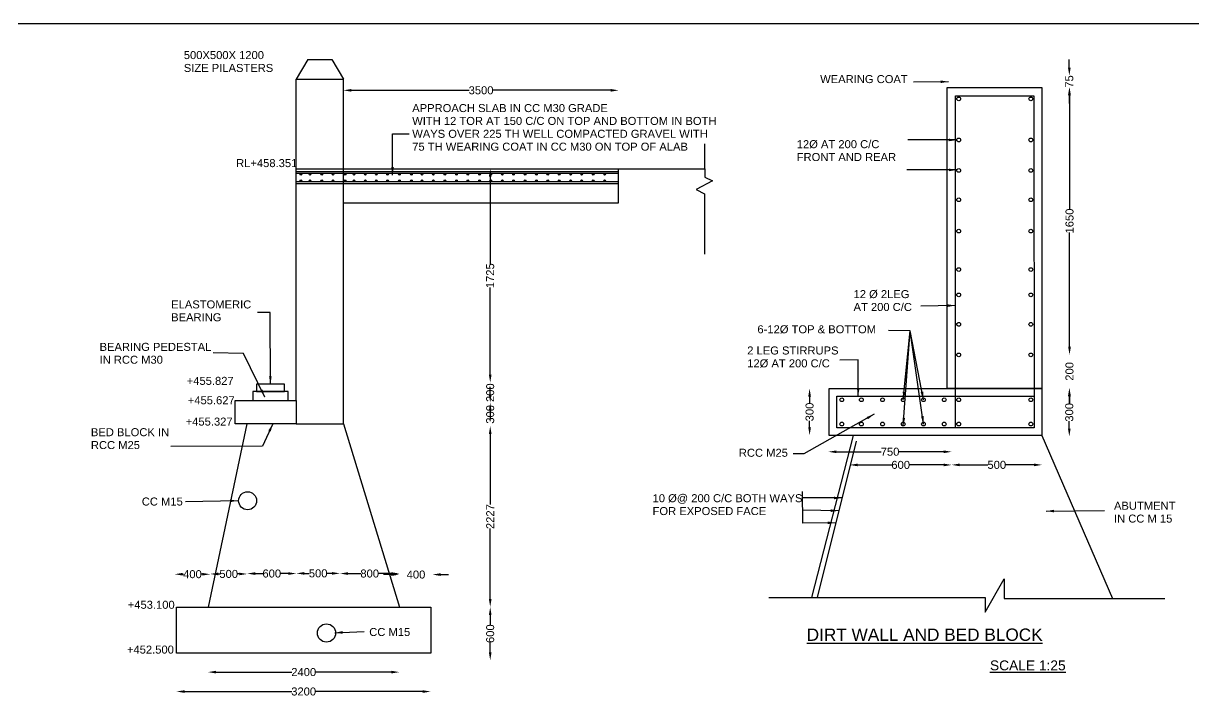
# Model space of a CAD drawing. Header units: millimetres. Extents: x -53248106 to -53221139, y 22139675 to 22157459.
# Drawn here: x -53236099 to -53226591, y 22151978 to 22157459 of the extents above; entities that cross this region are included whole.
import ezdxf

# ---------------------------------------------------------------- set-up
doc = ezdxf.new("R2010")
doc.units = ezdxf.units.MM
doc.header["$MEASUREMENT"] = 0
for name, color, linetype in [('DIMENSION', 7, 'Continuous'), ('DRAWING', 2, 'Continuous'), ('TEXT', 7, 'Continuous')]:
    doc.layers.add(name, color=color, linetype=linetype)
doc.styles.get("Standard").update_dxf_attribs({"font": 'arial.ttf', "height": 65})
doc.dimstyles.get("Standard").update_dxf_attribs({"dimtxt": 65, "dimasz": 65, "dimexe": 0.18, "dimexo": 0.0625, "dimgap": 0.09, "dimtad": 0, "dimdec": 0, "dimzin": 0, "dimdsep": 46, "dimtxsty": 'Standard', "dimcen": 0.09, "dimse1": 1, "dimse2": 1, "dimadec": 0, "dimazin": 0, "dimtfac": 1, "dimtdec": 0, "dimtofl": 0, "dimtmove": 0, "dimatfit": 3, "dimfxl": 1, "dimtolj": 1, "dimtzin": 0, "dimarcsym": 0})

# ---------------------------------------------------------------- blocks, each defined once
blk = doc.blocks.new('*D74')
at = {"layer": 'Defpoints', "color": 0}
for p in [(-53233499.4, 22156893.3), (-53231262.1, 22156919.4), (-53231262.1, 22156915.6)]:
    blk.add_point(p, dxfattribs=at)
at = {"layer": 'DIMENSION', "color": 0, "lineweight": -2}
for p, q in [((-53233434.4, 22156915.6), (-53232477.8, 22156915.6)), ((-53231327.1, 22156915.6), (-53232283.7, 22156915.6))]:
    blk.add_line(p, q, dxfattribs=at)
at = {"layer": 'DIMENSION', "color": 0}
for points in [[(-53233434.4, 22156926.5), (-53233434.4, 22156904.8), (-53233499.4, 22156915.6)], [(-53231327.1, 22156926.5), (-53231327.1, 22156904.8), (-53231262.1, 22156915.6)]]:
    blk.add_solid(points, dxfattribs=at)
at = {"layer": 'DIMENSION', "color": 0, "insert": (-53232380.7, 22156915.6), "char_height": 65, "attachment_point": 5}
blk.add_mtext('\\A1;3500', dxfattribs=at)
blk = doc.blocks.new('*D75')
at = {"layer": 'Defpoints', "color": 0}
for p in [(-53232313.7, 22156278.8), (-53232306.2, 22154542.2), (-53232306.2, 22154542.2)]:
    blk.add_point(p, dxfattribs=at)
at = {"layer": 'DIMENSION', "color": 0, "lineweight": -2}
for p, q in [((-53232306.2, 22156213.8), (-53232306.2, 22155504.8)), ((-53232306.2, 22154607.2), (-53232306.2, 22155316.2))]:
    blk.add_line(p, q, dxfattribs=at)
at = {"layer": 'DIMENSION', "color": 0}
for points in [[(-53232317, 22156213.8), (-53232295.4, 22156213.8), (-53232306.2, 22156278.8)], [(-53232317, 22154607.2), (-53232295.4, 22154607.2), (-53232306.2, 22154542.2)]]:
    blk.add_solid(points, dxfattribs=at)
at = {"layer": 'DIMENSION', "color": 0, "insert": (-53232306.2, 22155410.5), "char_height": 65, "attachment_point": 5, "rotation": 90}
blk.add_mtext('\\A1;1725', dxfattribs=at)
blk = doc.blocks.new('*D76')
at = {"layer": 'Defpoints', "color": 0}
for p in [(-53232306.2, 22154542.2), (-53232306.2, 22154379.9), (-53232306.2, 22154379.9)]:
    blk.add_point(p, dxfattribs=at)
at = {"layer": 'DIMENSION', "color": 0, "lineweight": -2}
for p, q in [((-53232306.2, 22154607.2), (-53232306.2, 22154672.2)), ((-53232306.2, 22154314.9), (-53232306.2, 22154249.9))]:
    blk.add_line(p, q, dxfattribs=at)
at = {"layer": 'DIMENSION', "color": 0}
for points in [[(-53232317, 22154607.2), (-53232295.4, 22154607.2), (-53232306.2, 22154542.2)], [(-53232317, 22154314.9), (-53232295.4, 22154314.9), (-53232306.2, 22154379.9)]]:
    blk.add_solid(points, dxfattribs=at)
at = {"layer": 'DIMENSION', "color": 0, "insert": (-53232306.2, 22154461.1), "char_height": 65, "attachment_point": 5, "rotation": 90}
blk.add_mtext('\\A1;200', dxfattribs=at)
blk = doc.blocks.new('*D77')
at = {"layer": 'Defpoints', "color": 0}
for p in [(-53232306.2, 22154379.9), (-53232306.2, 22154190.2), (-53232259.3, 22154190.2)]:
    blk.add_point(p, dxfattribs=at)
at = {"layer": 'DIMENSION', "color": 0, "lineweight": -2}
for p, q in [((-53232306.2, 22154444.9), (-53232306.2, 22154509.9)), ((-53232306.2, 22154125.2), (-53232306.2, 22154060.2))]:
    blk.add_line(p, q, dxfattribs=at)
at = {"layer": 'DIMENSION', "color": 0}
for points in [[(-53232317, 22154444.9), (-53232295.4, 22154444.9), (-53232306.2, 22154379.9)], [(-53232317, 22154125.2), (-53232295.4, 22154125.2), (-53232306.2, 22154190.2)]]:
    blk.add_solid(points, dxfattribs=at)
at = {"layer": 'DIMENSION', "color": 0, "insert": (-53232306.2, 22154285.1), "char_height": 65, "attachment_point": 5, "rotation": 90}
blk.add_mtext('\\A1;300', dxfattribs=at)
blk = doc.blocks.new('*D78')
at = {"layer": 'Defpoints', "color": 0}
for p in [(-53232306.2, 22154190.2), (-53232306.2, 22152720.5), (-53232273.6, 22152720.5)]:
    blk.add_point(p, dxfattribs=at)
at = {"layer": 'DIMENSION', "color": 0, "lineweight": -2}
for p, q in [((-53232306.2, 22154125.2), (-53232306.2, 22153553)), ((-53232306.2, 22152785.5), (-53232306.2, 22153357.6))]:
    blk.add_line(p, q, dxfattribs=at)
at = {"layer": 'DIMENSION', "color": 0}
for points in [[(-53232317, 22154125.2), (-53232295.4, 22154125.2), (-53232306.2, 22154190.2)], [(-53232317, 22152785.5), (-53232295.4, 22152785.5), (-53232306.2, 22152720.5)]]:
    blk.add_solid(points, dxfattribs=at)
at = {"layer": 'DIMENSION', "color": 0, "insert": (-53232306.2, 22153455.3), "char_height": 65, "attachment_point": 5, "rotation": 90}
blk.add_mtext('\\A1;2227', dxfattribs=at)
blk = doc.blocks.new('*D79')
at = {"layer": 'Defpoints', "color": 0}
for p in [(-53232306.2, 22152720.5), (-53232306.2, 22152289.3), (-53232268.8, 22152289.3)]:
    blk.add_point(p, dxfattribs=at)
at = {"layer": 'DIMENSION', "color": 0, "lineweight": -2}
for p, q in [((-53232306.2, 22152655.5), (-53232306.2, 22152576.8)), ((-53232306.2, 22152354.3), (-53232306.2, 22152432.9))]:
    blk.add_line(p, q, dxfattribs=at)
at = {"layer": 'DIMENSION', "color": 0}
for points in [[(-53232317, 22152655.5), (-53232295.4, 22152655.5), (-53232306.2, 22152720.5)], [(-53232317, 22152354.3), (-53232295.4, 22152354.3), (-53232306.2, 22152289.3)]]:
    blk.add_solid(points, dxfattribs=at)
at = {"layer": 'DIMENSION', "color": 0, "insert": (-53232306.2, 22152504.9), "char_height": 65, "attachment_point": 5, "rotation": 90}
blk.add_mtext('\\A1;600', dxfattribs=at)
blk = doc.blocks.new('*D80')
at = {"layer": 'Defpoints', "color": 0}
for p in [(-53234598.6, 22152719.4), (-53233044.1, 22152719.4), (-53233044.1, 22152192.9)]:
    blk.add_point(p, dxfattribs=at)
at = {"layer": 'DIMENSION', "color": 0, "lineweight": -2}
for p, q in [((-53234533.6, 22152192.9), (-53233918.9, 22152192.9)), ((-53233109.1, 22152192.9), (-53233723.7, 22152192.9))]:
    blk.add_line(p, q, dxfattribs=at)
at = {"layer": 'DIMENSION', "color": 0}
for points in [[(-53234533.6, 22152203.8), (-53234533.6, 22152182.1), (-53234598.6, 22152192.9)], [(-53233109.1, 22152203.8), (-53233109.1, 22152182.1), (-53233044.1, 22152192.9)]]:
    blk.add_solid(points, dxfattribs=at)
at = {"layer": 'DIMENSION', "color": 0, "insert": (-53233821.3, 22152192.9), "char_height": 65, "attachment_point": 5}
blk.add_mtext('\\A1;2400', dxfattribs=at)
blk = doc.blocks.new('*D81')
at = {"layer": 'Defpoints', "color": 0}
for p in [(-53234854.4, 22152347.3), (-53232789.5, 22152347.3), (-53234854.4, 22152035.3)]:
    blk.add_point(p, dxfattribs=at)
at = {"layer": 'DIMENSION', "color": 0, "lineweight": -2}
for p, q in [((-53234789.4, 22152035.3), (-53233919, 22152035.3)), ((-53232854.5, 22152035.3), (-53233725, 22152035.3))]:
    blk.add_line(p, q, dxfattribs=at)
at = {"layer": 'DIMENSION', "color": 0}
for points in [[(-53234789.4, 22152046.1), (-53234789.4, 22152024.4), (-53234854.4, 22152035.3)], [(-53232854.5, 22152046.1), (-53232854.5, 22152024.4), (-53232789.5, 22152035.3)]]:
    blk.add_solid(points, dxfattribs=at)
at = {"layer": 'DIMENSION', "color": 0, "insert": (-53233822, 22152035.3), "char_height": 65, "attachment_point": 5}
blk.add_mtext('\\A1;3200', dxfattribs=at)
blk = doc.blocks.new('*D82')
at = {"layer": 'Defpoints', "color": 0}
for p in [(-53232774.5, 22152984.6), (-53233044.1, 22152719.4), (-53232774.5, 22152722.1)]:
    blk.add_point(p, dxfattribs=at)
at = {"layer": 'DIMENSION', "color": 0, "lineweight": -2}
for p, q in [((-53233109.1, 22152984.6), (-53233174.1, 22152984.6)), ((-53232709.5, 22152984.6), (-53232644.5, 22152984.6))]:
    blk.add_line(p, q, dxfattribs=at)
at = {"layer": 'DIMENSION', "color": 0}
for points in [[(-53233109.1, 22152995.4), (-53233109.1, 22152973.8), (-53233044.1, 22152984.6)], [(-53232709.5, 22152995.4), (-53232709.5, 22152973.8), (-53232774.5, 22152984.6)]]:
    blk.add_solid(points, dxfattribs=at)
at = {"layer": 'DIMENSION', "color": 0, "insert": (-53232909.3, 22152984.6), "char_height": 65, "attachment_point": 5}
blk.add_mtext('\\A1;400', dxfattribs=at)
blk = doc.blocks.new('*D83')
at = {"layer": 'Defpoints', "color": 0}
for p in [(-53233526.8, 22152992.9), (-53233526.8, 22152719.4), (-53233044.1, 22152719.4)]:
    blk.add_point(p, dxfattribs=at)
at = {"layer": 'DIMENSION', "color": 0, "lineweight": -2}
for p, q in [((-53233461.8, 22152992.9), (-53233357.3, 22152992.9)), ((-53233109.1, 22152992.9), (-53233213.6, 22152992.9))]:
    blk.add_line(p, q, dxfattribs=at)
at = {"layer": 'DIMENSION', "color": 0}
for points in [[(-53233461.8, 22153003.8), (-53233461.8, 22152982.1), (-53233526.8, 22152992.9)], [(-53233109.1, 22153003.8), (-53233109.1, 22152982.1), (-53233044.1, 22152992.9)]]:
    blk.add_solid(points, dxfattribs=at)
at = {"layer": 'DIMENSION', "color": 0, "insert": (-53233285.4, 22152992.9), "char_height": 65, "attachment_point": 5}
blk.add_mtext('\\A1;800', dxfattribs=at)
blk = doc.blocks.new('*D84')
at = {"layer": 'Defpoints', "color": 0}
for p in [(-53233881.5, 22152994.3), (-53233881.5, 22152987.4), (-53233526.8, 22152992.9)]:
    blk.add_point(p, dxfattribs=at)
at = {"layer": 'DIMENSION', "color": 0, "lineweight": -2}
for p, q in [((-53233816.5, 22152994.3), (-53233776, 22152994.3)), ((-53233591.8, 22152994.3), (-53233632.4, 22152994.3))]:
    blk.add_line(p, q, dxfattribs=at)
at = {"layer": 'DIMENSION', "color": 0}
for points in [[(-53233816.5, 22153005.2), (-53233816.5, 22152983.5), (-53233881.5, 22152994.3)], [(-53233591.8, 22153005.2), (-53233591.8, 22152983.5), (-53233526.8, 22152994.3)]]:
    blk.add_solid(points, dxfattribs=at)
at = {"layer": 'DIMENSION', "color": 0, "insert": (-53233704.2, 22152994.3), "char_height": 65, "attachment_point": 5}
blk.add_mtext('\\A1;500', dxfattribs=at)
blk = doc.blocks.new('*D85')
at = {"layer": 'Defpoints', "color": 0}
for p in [(-53234280.6, 22152992.9), (-53234280.6, 22152987.4), (-53233881.5, 22152994.3)]:
    blk.add_point(p, dxfattribs=at)
at = {"layer": 'DIMENSION', "color": 0, "lineweight": -2}
for p, q in [((-53234215.6, 22152992.9), (-53234153, 22152992.9)), ((-53233946.5, 22152992.9), (-53234009.1, 22152992.9))]:
    blk.add_line(p, q, dxfattribs=at)
at = {"layer": 'DIMENSION', "color": 0}
for points in [[(-53234215.6, 22153003.8), (-53234215.6, 22152982.1), (-53234280.6, 22152992.9)], [(-53233946.5, 22153003.8), (-53233946.5, 22152982.1), (-53233881.5, 22152992.9)]]:
    blk.add_solid(points, dxfattribs=at)
at = {"layer": 'DIMENSION', "color": 0, "insert": (-53234081.1, 22152992.9), "char_height": 65, "attachment_point": 5}
blk.add_mtext('\\A1;600', dxfattribs=at)
blk = doc.blocks.new('*D86')
at = {"layer": 'Defpoints', "color": 0}
for p in [(-53234581.4, 22152989.7), (-53234581.4, 22152989), (-53234280.6, 22152987.4)]:
    blk.add_point(p, dxfattribs=at)
at = {"layer": 'DIMENSION', "color": 0, "lineweight": -2}
for p, q in [((-53234516.4, 22152989.7), (-53234502.8, 22152989.7)), ((-53234345.6, 22152989.7), (-53234359.3, 22152989.7))]:
    blk.add_line(p, q, dxfattribs=at)
at = {"layer": 'DIMENSION', "color": 0}
for points in [[(-53234516.4, 22153000.5), (-53234516.4, 22152978.9), (-53234581.4, 22152989.7)], [(-53234345.6, 22153000.5), (-53234345.6, 22152978.9), (-53234280.6, 22152989.7)]]:
    blk.add_solid(points, dxfattribs=at)
at = {"layer": 'DIMENSION', "color": 0, "insert": (-53234431, 22152989.7), "char_height": 65, "attachment_point": 5}
blk.add_mtext('\\A1;500', dxfattribs=at)
blk = doc.blocks.new('*D87')
at = {"layer": 'Defpoints', "color": 0}
for p in [(-53234869.3, 22152987.6), (-53234869.3, 22152984.8), (-53234581.4, 22152989)]:
    blk.add_point(p, dxfattribs=at)
at = {"layer": 'DIMENSION', "color": 0, "lineweight": -2}
for p, q in [((-53234804.3, 22152987.6), (-53234798.5, 22152987.6)), ((-53234646.4, 22152987.6), (-53234652.3, 22152987.6))]:
    blk.add_line(p, q, dxfattribs=at)
at = {"layer": 'DIMENSION', "color": 0}
for points in [[(-53234804.3, 22152998.4), (-53234804.3, 22152976.8), (-53234869.3, 22152987.6)], [(-53234646.4, 22152998.4), (-53234646.4, 22152976.8), (-53234581.4, 22152987.6)]]:
    blk.add_solid(points, dxfattribs=at)
at = {"layer": 'DIMENSION', "color": 0, "insert": (-53234725.4, 22152987.6), "char_height": 65, "attachment_point": 5}
blk.add_mtext('\\A1;400', dxfattribs=at)
blk = doc.blocks.new('*D88')
at = {"layer": 'Defpoints', "color": 0}
for p in [(-53227601.1, 22157035.3), (-53227601.1, 22157035.3), (-53227599.4, 22156939.3)]:
    blk.add_point(p, dxfattribs=at)
at = {"layer": 'DIMENSION', "color": 0, "lineweight": -2}
for p, q in [((-53227601.1, 22157100.3), (-53227601.1, 22157165.3)), ((-53227601.1, 22156874.3), (-53227601.1, 22156809.3))]:
    blk.add_line(p, q, dxfattribs=at)
at = {"layer": 'DIMENSION', "color": 0}
for points in [[(-53227612, 22157100.3), (-53227590.3, 22157100.3), (-53227601.1, 22157035.3)], [(-53227612, 22156874.3), (-53227590.3, 22156874.3), (-53227601.1, 22156939.3)]]:
    blk.add_solid(points, dxfattribs=at)
at = {"layer": 'DIMENSION', "color": 0, "insert": (-53227601.1, 22156987.3), "char_height": 65, "attachment_point": 5, "rotation": 90}
blk.add_mtext('\\A1;75', dxfattribs=at)
blk = doc.blocks.new('*D89')
at = {"layer": 'Defpoints', "color": 0}
for p in [(-53227601.1, 22156939.3), (-53227599.6, 22154770.5), (-53227599.2, 22154770.5)]:
    blk.add_point(p, dxfattribs=at)
at = {"layer": 'DIMENSION', "color": 0, "lineweight": -2}
for p, q in [((-53227599.2, 22156874.3), (-53227599.2, 22155948.9)), ((-53227599.2, 22154835.5), (-53227599.2, 22155760.9))]:
    blk.add_line(p, q, dxfattribs=at)
at = {"layer": 'DIMENSION', "color": 0}
for points in [[(-53227610, 22156874.3), (-53227588.3, 22156874.3), (-53227599.2, 22156939.3)], [(-53227610, 22154835.5), (-53227588.3, 22154835.5), (-53227599.2, 22154770.5)]]:
    blk.add_solid(points, dxfattribs=at)
at = {"layer": 'DIMENSION', "color": 0, "insert": (-53227599.2, 22155854.9), "char_height": 65, "attachment_point": 5, "rotation": 90}
blk.add_mtext('\\A1;1650', dxfattribs=at)
blk = doc.blocks.new('*D90')
at = {"layer": 'Defpoints', "color": 0}
for p in [(-53227599.2, 22154770.5), (-53227599.7, 22154497.7), (-53227599.7, 22154497.7)]:
    blk.add_point(p, dxfattribs=at)
at = {"layer": 'DIMENSION', "color": 0, "lineweight": -2}
for p, q in [((-53227599.7, 22154835.5), (-53227599.7, 22154900.5)), ((-53227599.7, 22154432.7), (-53227599.7, 22154367.7))]:
    blk.add_line(p, q, dxfattribs=at)
at = {"layer": 'DIMENSION', "color": 0}
for points in [[(-53227610.5, 22154835.5), (-53227588.8, 22154835.5), (-53227599.7, 22154770.5)], [(-53227610.5, 22154432.7), (-53227588.8, 22154432.7), (-53227599.7, 22154497.7)]]:
    blk.add_solid(points, dxfattribs=at)
at = {"layer": 'DIMENSION', "color": 0, "insert": (-53227599.7, 22154634.1), "char_height": 65, "attachment_point": 5, "rotation": 90}
blk.add_mtext('\\A1;200', dxfattribs=at)
blk = doc.blocks.new('*D91')
at = {"layer": 'Defpoints', "color": 0}
for p in [(-53227599.7, 22154497.7), (-53227601.4, 22154105.4), (-53227588.5, 22154105.4)]:
    blk.add_point(p, dxfattribs=at)
at = {"layer": 'DIMENSION', "color": 0, "lineweight": -2}
for p, q in [((-53227601.4, 22154432.7), (-53227601.4, 22154373.3)), ((-53227601.4, 22154170.4), (-53227601.4, 22154229.8))]:
    blk.add_line(p, q, dxfattribs=at)
at = {"layer": 'DIMENSION', "color": 0}
for points in [[(-53227612.2, 22154432.7), (-53227590.5, 22154432.7), (-53227601.4, 22154497.7)], [(-53227612.2, 22154170.4), (-53227590.5, 22154170.4), (-53227601.4, 22154105.4)]]:
    blk.add_solid(points, dxfattribs=at)
at = {"layer": 'DIMENSION', "color": 0, "insert": (-53227601.4, 22154301.6), "char_height": 65, "attachment_point": 5, "rotation": 90}
blk.add_mtext('\\A1;300', dxfattribs=at)
blk = doc.blocks.new('*D92')
at = {"layer": 'Defpoints', "color": 0}
for p in [(-53228556.8, 22154114.3), (-53227824, 22154114.3), (-53228556.8, 22153875.1)]:
    blk.add_point(p, dxfattribs=at)
at = {"layer": 'DIMENSION', "color": 0, "lineweight": -2}
for p, q in [((-53228491.8, 22153875.1), (-53228262.2, 22153875.1)), ((-53227889, 22153875.1), (-53228118.6, 22153875.1))]:
    blk.add_line(p, q, dxfattribs=at)
at = {"layer": 'DIMENSION', "color": 0}
for points in [[(-53228491.8, 22153885.9), (-53228491.8, 22153864.2), (-53228556.8, 22153875.1)], [(-53227889, 22153885.9), (-53227889, 22153864.2), (-53227824, 22153875.1)]]:
    blk.add_solid(points, dxfattribs=at)
at = {"layer": 'DIMENSION', "color": 0, "insert": (-53228190.4, 22153875.1), "char_height": 65, "attachment_point": 5}
blk.add_mtext('\\A1;500', dxfattribs=at)
blk = doc.blocks.new('*D93')
at = {"layer": 'Defpoints', "color": 0}
for p in [(-53229385.9, 22153874.8), (-53229385.9, 22153857.1), (-53228556.8, 22153865.2)]:
    blk.add_point(p, dxfattribs=at)
at = {"layer": 'DIMENSION', "color": 0, "lineweight": -2}
for p, q in [((-53229320.9, 22153874.8), (-53229043.3, 22153874.8)), ((-53228621.8, 22153874.8), (-53228899.4, 22153874.8))]:
    blk.add_line(p, q, dxfattribs=at)
at = {"layer": 'DIMENSION', "color": 0}
for points in [[(-53229320.9, 22153885.6), (-53229320.9, 22153864), (-53229385.9, 22153874.8)], [(-53228621.8, 22153885.6), (-53228621.8, 22153864), (-53228556.8, 22153874.8)]]:
    blk.add_solid(points, dxfattribs=at)
at = {"layer": 'DIMENSION', "color": 0, "insert": (-53228971.3, 22153874.8), "char_height": 65, "attachment_point": 5}
blk.add_mtext('\\A1;600', dxfattribs=at)
blk = doc.blocks.new('*D94')
at = {"layer": 'Defpoints', "color": 0}
for p in [(-53229558.7, 22153981.6), (-53229558.7, 22153981.6), (-53228556.9, 22153992.4)]:
    blk.add_point(p, dxfattribs=at)
at = {"layer": 'DIMENSION', "color": 0, "lineweight": -2}
for p, q in [((-53229493.7, 22153981.6), (-53229129.3, 22153981.6)), ((-53228621.9, 22153981.6), (-53228986.2, 22153981.6))]:
    blk.add_line(p, q, dxfattribs=at)
at = {"layer": 'DIMENSION', "color": 0}
for points in [[(-53229493.7, 22153992.5), (-53229493.7, 22153970.8), (-53229558.7, 22153981.6)], [(-53228621.9, 22153992.5), (-53228621.9, 22153970.8), (-53228556.9, 22153981.6)]]:
    blk.add_solid(points, dxfattribs=at)
at = {"layer": 'DIMENSION', "color": 0, "insert": (-53229057.8, 22153981.6), "char_height": 65, "attachment_point": 5}
blk.add_mtext('\\A1;750', dxfattribs=at)
blk = doc.blocks.new('*D95')
at = {"layer": 'Defpoints', "color": 0}
for p in [(-53229552.7, 22154495.1), (-53229711.3, 22154114.3), (-53229552.7, 22154114.3)]:
    blk.add_point(p, dxfattribs=at)
at = {"layer": 'DIMENSION', "color": 0, "lineweight": -2}
for p, q in [((-53229711.3, 22154430.1), (-53229711.3, 22154376.4)), ((-53229711.3, 22154179.3), (-53229711.3, 22154232.9))]:
    blk.add_line(p, q, dxfattribs=at)
at = {"layer": 'DIMENSION', "color": 0}
for points in [[(-53229722.1, 22154430.1), (-53229700.4, 22154430.1), (-53229711.3, 22154495.1)], [(-53229722.1, 22154179.3), (-53229700.4, 22154179.3), (-53229711.3, 22154114.3)]]:
    blk.add_solid(points, dxfattribs=at)
at = {"layer": 'DIMENSION', "color": 0, "insert": (-53229711.3, 22154304.7), "char_height": 65, "attachment_point": 5, "rotation": 90}
blk.add_mtext('\\A1;300', dxfattribs=at)

msp = doc.modelspace()

# ---------------------------------------------------------------- linework, layer by layer
at = {"layer": 'DIMENSION', "color": 0}
msp.add_lwpolyline([(-53221179.3, 22139675.5), (-53248106.4, 22139675.5), (-53248106.4, 22157458.7), (-53221179.3, 22157458.7)], close=True, dxfattribs=at)
for centre, radius in [((-53234277.3, 22153584.1), 72.9), ((-53233636.5, 22152510.5), 74.3)]:
    msp.add_circle(centre, radius, dxfattribs=at)
at = {"layer": 'DRAWING', "color": 0}
for points in [[(-53233789.1, 22157166.5), (-53233884.1, 22157007.5)], [(-53233789.1, 22157166.5), (-53233594.4, 22157166.5)], [(-53233594.4, 22157166.5), (-53233499.4, 22157007.5)], [(-53233884.1, 22154398.8), (-53233884.1, 22157007.5)], [(-53233884.1, 22157007.5), (-53233499.4, 22157007.5)], [(-53233499.4, 22154208.1), (-53233499.4, 22157007.5)], [(-53233884.1, 22156278.8), (-53230562.7, 22156278.8), (-53230562.7, 22156481.2)], [(-53233884.1, 22156256.9), (-53231265.6, 22156256.9)], [(-53233884.1, 22156242.1), (-53231265.6, 22156242.1)], [(-53231265.6, 22156278.8), (-53231265.6, 22156000.7)], [(-53230562.7, 22156278.8), (-53230562.7, 22156211.1), (-53230499.7, 22156181), (-53230633.8, 22156111.6), (-53230565.4, 22156074.4), (-53230565.4, 22155584.7)], [(-53233884.1, 22156175.7), (-53231265.6, 22156175.7)], [(-53233884.1, 22156158.2), (-53231265.6, 22156158.2)], [(-53231265.6, 22156000.7), (-53233499.4, 22156000.7)], [(-53234284.6, 22154208.1), (-53234598.6, 22152719.4)], [(-53233884.1, 22154208.1), (-53233499.4, 22154208.1)], [(-53233499.4, 22154208.1), (-53233044.1, 22152719.4)], [(-53229356.1, 22154114.3), (-53229695.8, 22152798.7)], [(-53229332.8, 22154069), (-53229651, 22152798.7)], [(-53227824, 22154114.3), (-53227249.3, 22152790.8)], [(-53230043.7, 22152798.7), (-53228283.7, 22152798.7), (-53228283.7, 22152679.4), (-53228131, 22152949.6), (-53228131, 22152790.8), (-53226826.2, 22152790.8)]]:
    msp.add_lwpolyline(points, dxfattribs=at)
for points in [[(-53227824, 22154495.1), (-53228593, 22154495.1), (-53228593, 22156937.9), (-53227824, 22156937.9)], [(-53227885.8, 22154176), (-53228526.5, 22154176), (-53228526.5, 22156871.5), (-53227890.4, 22156871.5)], [(-53234206.4, 22154470.7), (-53233977.6, 22154470.7), (-53233977.6, 22154529.3), (-53234206.4, 22154529.3)], [(-53234235.7, 22154398.8), (-53233948.3, 22154398.8), (-53233948.3, 22154470.7), (-53234235.7, 22154470.7)], [(-53229552.7, 22154495.1), (-53227824, 22154495.1), (-53227824, 22154114.3), (-53229552.7, 22154114.3)], [(-53229490.9, 22154433.3), (-53227885.8, 22154433.3), (-53227885.8, 22154176), (-53229490.9, 22154176)], [(-53234379, 22154398.8), (-53233884.1, 22154398.8), (-53233884.1, 22154208.1), (-53234379, 22154208.1)], [(-53234854.4, 22152719.4), (-53232789.5, 22152719.4), (-53232789.5, 22152347.3), (-53234854.4, 22152347.3)]]:
    msp.add_lwpolyline(points, close=True, dxfattribs=at)
for centre, radius in [((-53228500, 22156846.3), 15.1), ((-53227913.7, 22156846.3), 15.1), ((-53228500, 22156512.6), 15.1), ((-53227913.7, 22156512.6), 15.1), ((-53233844.6, 22156234.3), 6.67), ((-53233771, 22156234.3), 6.67), ((-53233674.8, 22156234.3), 6.67), ((-53233583.5, 22156234.3), 6.67), ((-53233484.8, 22156234.3), 6.67), ((-53233413.6, 22156234.3), 6.67), ((-53233320.4, 22156234.3), 6.67), ((-53233232.1, 22156234.3), 6.67), ((-53233140.2, 22156234.3), 6.67), ((-53233043.7, 22156234.3), 6.67), ((-53232946.2, 22156234.3), 6.67), ((-53232860.4, 22156234.3), 6.67), ((-53232767.8, 22156234.3), 6.67), ((-53232674.4, 22156234.3), 6.67), ((-53232580.1, 22156234.3), 6.67), ((-53232488.1, 22156234.3), 6.67), ((-53232393.1, 22156234.3), 6.67), ((-53232301.5, 22156234.3), 6.67), ((-53232207.1, 22156234.3), 6.67), ((-53232117, 22156234.3), 6.67), ((-53232022.6, 22156234.3), 6.67), ((-53231930.4, 22156234.3), 6.67), ((-53231838.5, 22156234.3), 6.67), ((-53231745.9, 22156234.3), 6.67), ((-53231652.8, 22156234.3), 6.67), ((-53231563.6, 22156234.3), 6.67), ((-53231469.2, 22156234.3), 6.67), ((-53231376.7, 22156234.3), 6.67), ((-53228500, 22156265.5), 15.1), ((-53227913.7, 22156265.5), 15.1), ((-53233844.6, 22156183), 6.67), ((-53233771, 22156183), 6.67), ((-53233674.8, 22156183), 6.67), ((-53233583.5, 22156183), 6.67), ((-53233484.8, 22156183), 6.67), ((-53233413.6, 22156183), 6.67), ((-53233320.4, 22156183), 6.67), ((-53233232.1, 22156183), 6.67), ((-53233140.2, 22156183), 6.67), ((-53233043.7, 22156183), 6.67), ((-53232946.2, 22156183), 6.67), ((-53232860.4, 22156183), 6.67), ((-53232767.8, 22156183), 6.67), ((-53232674.4, 22156183), 6.67), ((-53232580.1, 22156183), 6.67), ((-53232488.1, 22156183), 6.67), ((-53232393.1, 22156183), 6.67), ((-53232301.5, 22156183), 6.67), ((-53232207.1, 22156183), 6.67), ((-53232117, 22156183), 6.67), ((-53232022.6, 22156183), 6.67), ((-53231930.4, 22156183), 6.67), ((-53231838.5, 22156183), 6.67), ((-53231745.9, 22156183), 6.67), ((-53231652.8, 22156183), 6.67), ((-53231563.6, 22156183), 6.67), ((-53231469.2, 22156183), 6.67), ((-53231376.7, 22156183), 6.67), ((-53228500, 22156027.4), 15.1), ((-53227913.7, 22156027.4), 15.1), ((-53228500, 22155773), 15.1), ((-53227913.7, 22155773), 15.1), ((-53228500, 22155460.7), 15.1), ((-53227913.7, 22155460.7), 15.1), ((-53228500, 22155255.2), 15.1), ((-53227913.7, 22155255.2), 15.1), ((-53228500, 22155016.2), 15.1), ((-53227913.7, 22155016.2), 15.1), ((-53228500, 22154768), 15.1), ((-53227913.7, 22154768), 15.1), ((-53229449.8, 22154403.7), 15.1), ((-53229290.7, 22154403.7), 15.1), ((-53229118.8, 22154403.7), 15.1), ((-53228950.7, 22154403.7), 15.1), ((-53228786.5, 22154403.7), 15.1), ((-53228617.1, 22154403.7), 15.1), ((-53228500, 22154403.7), 15.1), ((-53227913.7, 22154403.7), 15.1), ((-53229449.8, 22154206.9), 15.1), ((-53229290.7, 22154206.9), 15.1), ((-53229118.8, 22154206.9), 15.1), ((-53228950.7, 22154206.9), 15.1), ((-53228786.5, 22154206.9), 15.1), ((-53228617.1, 22154206.9), 15.1), ((-53228500, 22154206.9), 15.1), ((-53227913.7, 22154206.9), 15.1)]:
    msp.add_circle(centre, radius, dxfattribs=at)

# ---------------------------------------------------------------- texts
at = {"layer": 'TEXT', "color": 0}
for s, height, p in [('500X500X 1200 ', 65, (-53234795.7, 22157169.3)), ('SIZE PILASTERS ', 65, (-53234795.7, 22157064.9)), ('WEARING COAT ', 65, (-53229625.4, 22156974.4)), ('APPROACH SLAB IN CC M30 GRADE ', 65, (-53232939.8, 22156739.1)), ('WITH 12 TOR AT 150 C/C ON TOP AND BOTTOM IN BOTH ', 65, (-53232939.8, 22156634.7)), ('WAYS OVER 225 TH WELL COMPACTED GRAVEL WITH ', 65, (-53232939.8, 22156530.2)), ('12Ø AT 200 C/C ', 65, (-53229815.7, 22156446.1)), ('75 TH WEARING COAT IN CC M30 ON TOP OF ALAB', 65, (-53232939.8, 22156425.8)), ('FRONT AND REAR', 65, (-53229815.7, 22156341.7)), ('RL+458.351', 65, (-53234370.8, 22156292.4)), ('12 Ø 2LEG ', 65, (-53229354.2, 22155228.9)), ('ELASTOMERIC ', 65, (-53234898.4, 22155145.2)), ('AT 200 C/C', 65, (-53229354.2, 22155124.5)), ('BEARING', 65, (-53234898.4, 22155040.8)), ('6-12Ø TOP & BOTTOM ', 65, (-53230135.2, 22154943.4)), ('BEARING PEDESTAL ', 65, (-53235480.1, 22154800.7)), ('2 LEG STIRRUPS ', 65, (-53230218.1, 22154771.3)), ('IN RCC M30', 65, (-53235480.1, 22154696.3)), ('12Ø AT 200 C/C', 65, (-53230218.1, 22154666.9)), ('+455.827', 65, (-53234771.9, 22154524.8)), ('+455.627', 65, (-53234763.3, 22154367.3)), ('+455.327', 65, (-53234780.5, 22154194.2)), ('BED BLOCK IN ', 65, (-53235550.6, 22154108)), ('RCC M25', 65, (-53235550.6, 22154003.6)), ('RCC M25', 65, (-53230286.2, 22153941.1)), ('CC M15', 65, (-53235137.1, 22153545.3)), ('10 Ø@ 200 C/C BOTH WAYS ', 65, (-53230987.1, 22153572.2)), ('ABUTMENT ', 65, (-53227238.3, 22153511.1)), ('FOR EXPOSED FACE', 65, (-53230987.1, 22153467.8)), ('IN CC M 15', 65, (-53227238.3, 22153406.7)), ('+453.100', 65, (-53235251.2, 22152707.2)), ('CC M15', 65, (-53233289.2, 22152486.1)), ('%%UDIRT WALL AND BED BLOCK', 100, (-53229735, 22152446.8)), ('+452.500', 65, (-53235257.6, 22152343.3)), ('%%USCALE 1:25', 80, (-53228245.8, 22152207.6))]:
    msp.add_text(s, height=height, dxfattribs=at).set_placement(p)

# ---------------------------------------------------------------- dimensions: what is measured, and where the dimension line sits
at = {"layer": 'DIMENSION', "color": 0}
for base, p1, p2, text, picture, middle in [((-53227601.1, 22157035.3), (-53227599.4, 22156939.3), (-53227601.1, 22157035.3), '75', '*D88', (-53227601.1, 22156987.3)), ((-53227599.2, 22154770.5), (-53227601.1, 22156939.3), (-53227599.6, 22154770.5), '1650', '*D89', (-53227599.2, 22155854.9)), ((-53232306.2, 22154542.2), (-53232313.7, 22156278.8), (-53232306.2, 22154542.2), '1725', '*D75', (-53232306.2, 22155410.5)), ((-53227599.7, 22154497.7), (-53227599.2, 22154770.5), (-53227599.7, 22154497.7), '200', '*D90', (-53227599.7, 22154634.1)), ((-53232306.2, 22154379.9), (-53232306.2, 22154542.2), (-53232306.2, 22154379.9), '200', '*D76', (-53232306.2, 22154461.1)), ((-53232306.2, 22154190.2), (-53232306.2, 22154379.9), (-53232259.3, 22154190.2), '300', '*D77', (-53232306.2, 22154285.1)), ((-53229711.3, 22154114.3), (-53229552.7, 22154495.1), (-53229552.7, 22154114.3), '300', '*D95', (-53229711.3, 22154304.7)), ((-53227601.4, 22154105.4), (-53227599.7, 22154497.7), (-53227588.5, 22154105.4), '300', '*D91', (-53227601.4, 22154301.6)), ((-53232306.2, 22152720.5), (-53232306.2, 22154190.2), (-53232273.6, 22152720.5), '2227', '*D78', (-53232306.2, 22153455.3)), ((-53232306.2, 22152289.3), (-53232306.2, 22152720.5), (-53232268.8, 22152289.3), '600', '*D79', (-53232306.2, 22152504.9))]:
    dim = msp.add_linear_dim(base=base, p1=p1, p2=p2, angle=90, text=text, dimstyle='Standard', dxfattribs=at)
    dim.commit()
    dim.dimension.update_dxf_attribs({"geometry": picture, "text_midpoint": middle})
for base, p1, p2, text, picture, middle in [((-53231262.1, 22156915.6), (-53233499.4, 22156893.3), (-53231262.1, 22156919.4), '3500', '*D74', (-53232380.7, 22156915.6)), ((-53228556.8, 22153875.1), (-53227824, 22154114.3), (-53228556.8, 22154114.3), '500', '*D92', (-53228190.4, 22153875.1)), ((-53229558.7, 22153981.6), (-53228556.9, 22153992.4), (-53229558.7, 22153981.6), '750', '*D94', (-53229057.8, 22153981.6)), ((-53229385.9, 22153874.8), (-53228556.8, 22153865.2), (-53229385.9, 22153857.1), '600', '*D93', (-53228971.3, 22153874.8)), ((-53234869.3, 22152987.6), (-53234581.4, 22152989), (-53234869.3, 22152984.8), '400', '*D87', (-53234725.4, 22152987.6)), ((-53234581.4, 22152989.7), (-53234280.6, 22152987.4), (-53234581.4, 22152989), '500', '*D86', (-53234431, 22152989.7)), ((-53234280.6, 22152992.9), (-53233881.5, 22152994.3), (-53234280.6, 22152987.4), '600', '*D85', (-53234081.1, 22152992.9)), ((-53233881.5, 22152994.3), (-53233526.8, 22152992.9), (-53233881.5, 22152987.4), '500', '*D84', (-53233704.2, 22152994.3)), ((-53233526.8, 22152992.9), (-53233044.1, 22152719.4), (-53233526.8, 22152719.4), '800', '*D83', (-53233285.4, 22152992.9)), ((-53232774.5, 22152984.6), (-53233044.1, 22152719.4), (-53232774.5, 22152722.1), '400', '*D82', (-53232909.3, 22152984.6)), ((-53233044.1, 22152192.9), (-53234598.6, 22152719.4), (-53233044.1, 22152719.4), '2400', '*D80', (-53233821.3, 22152192.9)), ((-53234854.4, 22152035.3), (-53232789.5, 22152347.3), (-53234854.4, 22152347.3), '3200', '*D81', (-53233822, 22152035.3))]:
    dim = msp.add_linear_dim(base=base, p1=p1, p2=p2, text=text, dimstyle='Standard', dxfattribs=at)
    dim.commit()
    dim.dimension.update_dxf_attribs({"geometry": picture, "text_midpoint": middle})

# ---------------------------------------------------------------- leaders
for points in [[(-53228581.8, 22156985.9), (-53228867.5, 22156982.8)], [(-53233099.1, 22156227.6), (-53233101.5, 22156562.9), (-53232963.6, 22156562.9)], [(-53228515.1, 22156512.6), (-53228913.6, 22156514)], [(-53228514.6, 22156269.4), (-53228920.4, 22156271.2)], [(-53228526.5, 22155168.9), (-53228808.4, 22155164.5)], [(-53234092, 22154529.3), (-53234095.4, 22155113.4), (-53234198.2, 22155113)], [(-53228950.7, 22154191.8), (-53228893.2, 22154962.7), (-53229070.2, 22154966.3)], [(-53228950.7, 22154403.7), (-53228893.2, 22154962.7)], [(-53228786.5, 22154403.7), (-53228893.2, 22154962.7)], [(-53228786.5, 22154206.9), (-53228893.2, 22154962.7)], [(-53234136.8, 22154424), (-53234311.1, 22154780.6), (-53234557.1, 22154784.9)], [(-53229316.3, 22154433.3), (-53229317.5, 22154727.1), (-53229465.8, 22154725.9)], [(-53229186.1, 22154286.7), (-53229759, 22153963.8), (-53229845.2, 22153964.7)], [(-53234072.1, 22154208.1), (-53234157.6, 22154026.2), (-53234901.5, 22154024.3)], [(-53229499, 22153405.5), (-53229767, 22153402), (-53229768.2, 22153660.2)], [(-53234355.6, 22153584.2), (-53234782.5, 22153576.5)], [(-53229448.7, 22153606.4), (-53229768, 22153608.4)], [(-53229474.6, 22153503), (-53229765.9, 22153506.5)], [(-53227789.6, 22153499.5), (-53227314.3, 22153505.6)], [(-53233569.9, 22152512.3), (-53233330.8, 22152522.4)]]:
    msp.add_leader(points, dimstyle='Standard', override={"dimgap": 0.09, "dimtad": 0}, dxfattribs=at)

doc.saveas('drawing.dxf')
